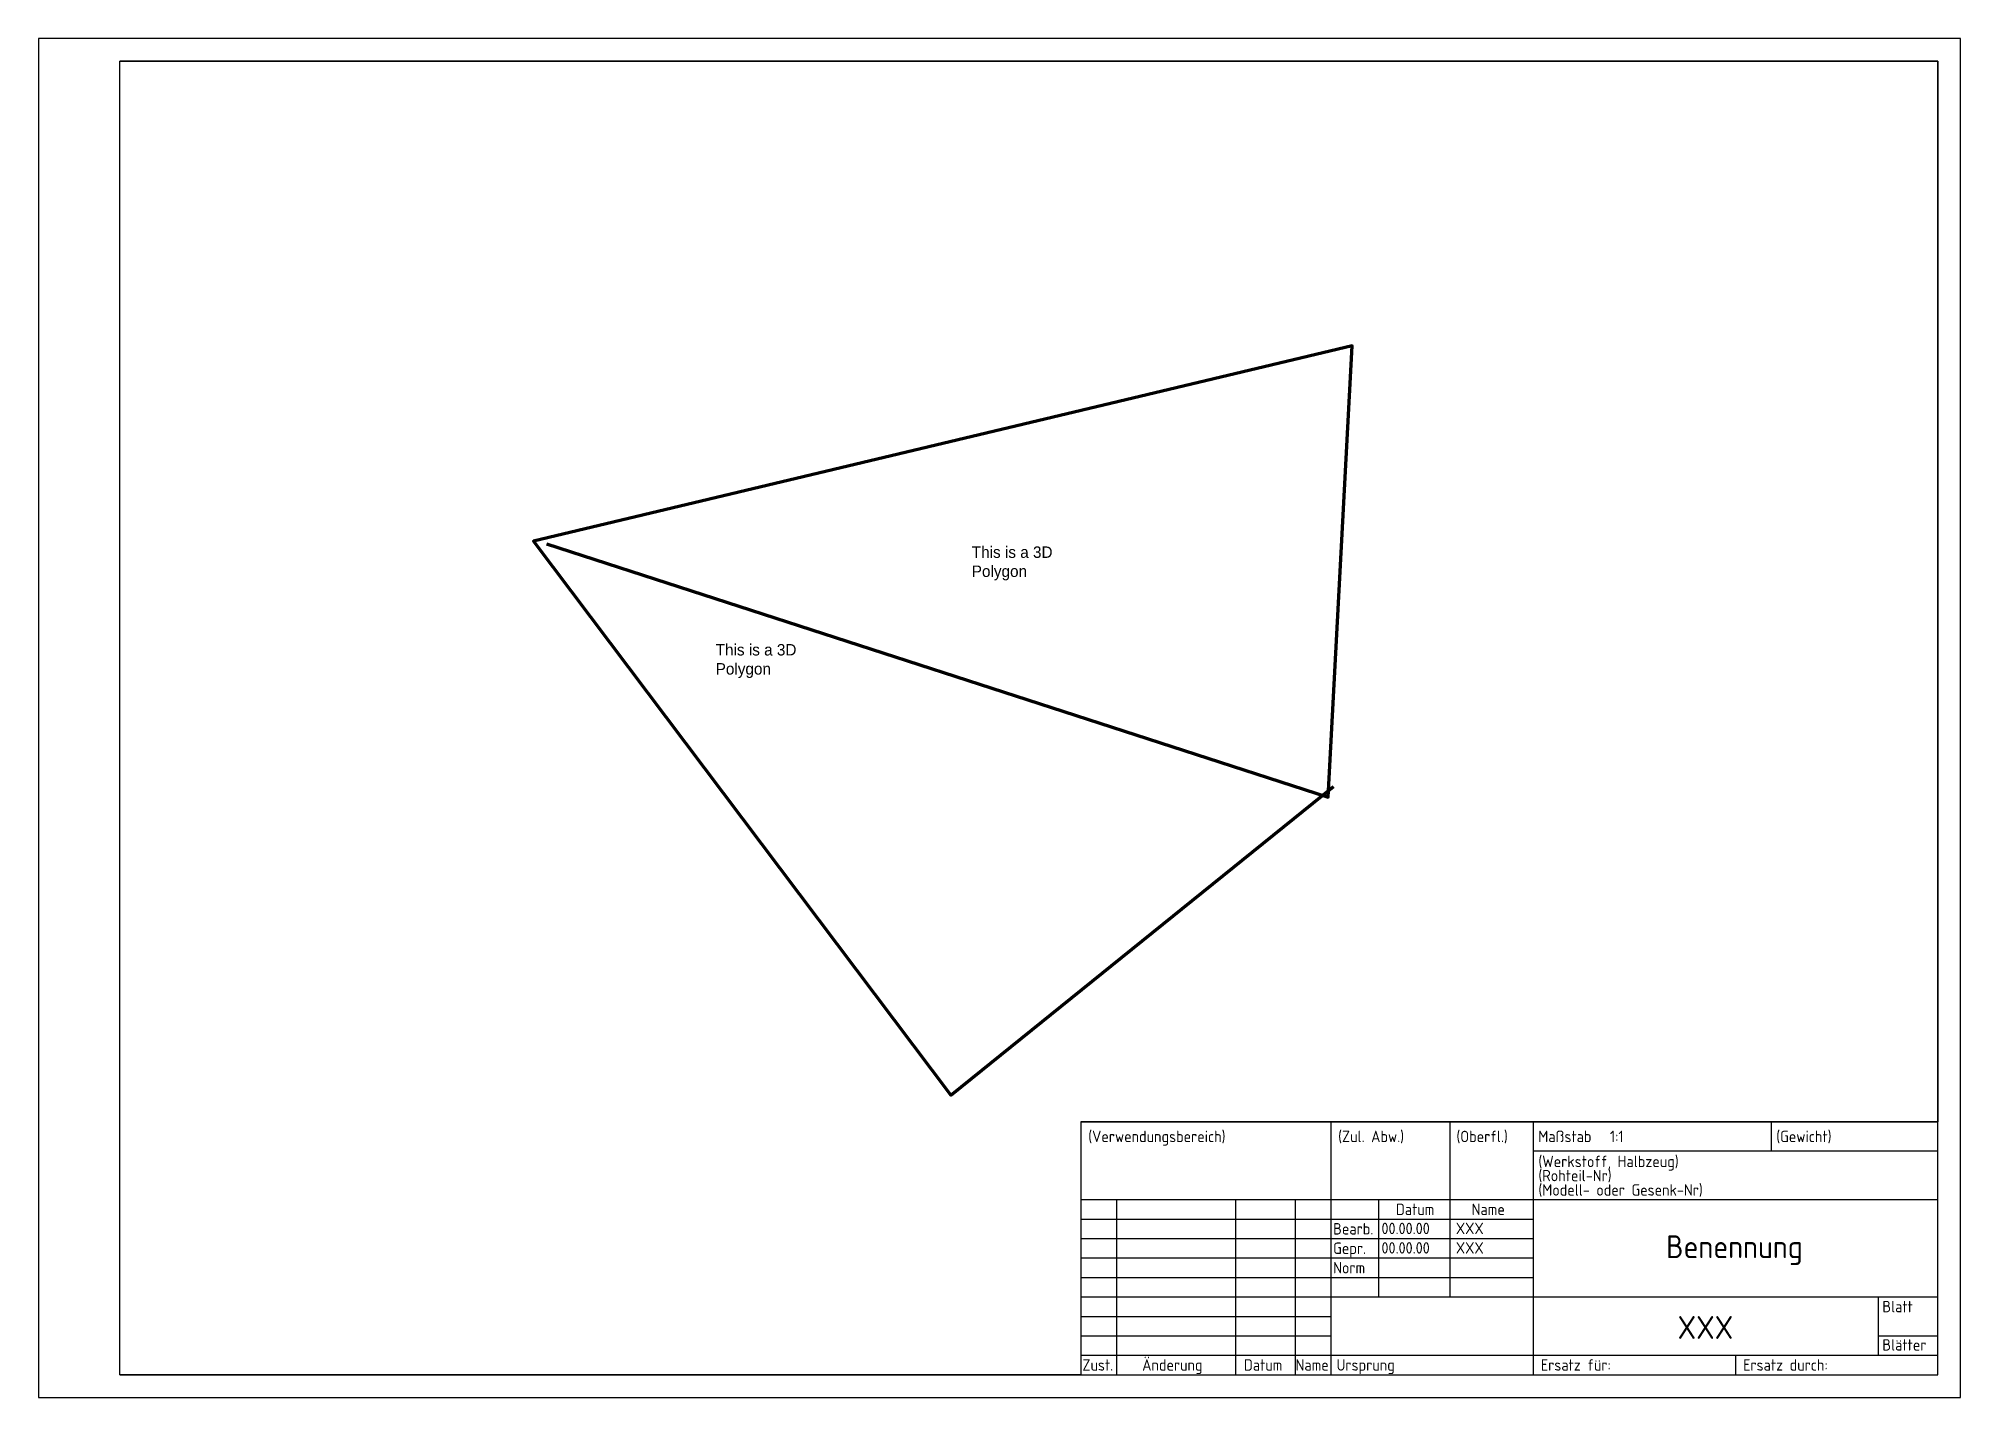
# Paper-space layout 'DIN A3 Title Block' of a CAD drawing. Header units: millimetres. Extents: x 0 to 420, y 0 to 297.
import ezdxf
from ezdxf.enums import TextEntityAlignment as Align

# ---------------------------------------------------------------- set-up
doc = ezdxf.new("R2010")
doc.units = ezdxf.units.MM
for name, color, linetype in [('RAHMEN025', 7, 'Continuous'), ('RAHMEN05', 6, 'Continuous'), ('RAHMEN07', 5, 'Continuous'), ('Title Block', 7, 'Continuous'), ('Viewport', 7, 'Continuous')]:
    doc.layers.add(name, color=color, linetype=linetype)
doc.styles.add('ISO Proportional', font='isocp.shx')

# ---------------------------------------------------------------- blocks, each defined once
blk = doc.blocks.new('DIN A3 title block')
at = {"layer": 'RAHMEN025'}
for p, q in [((420, 297), (0, 297)), ((0, 297), (0, 0)), ((420, 0), (420, 297)), ((282.4, 60.25), (282.4, 5)), ((308.4, 60.25), (308.4, 22)), ((326.6, 60.25), (326.6, 5)), ((378.6, 60.25), (378.6, 53.88)), ((326.6, 53.88), (415, 53.88)), ((235.6, 43.25), (235.6, 5)), ((261.6, 43.25), (261.6, 5)), ((274.6, 43.25), (274.6, 5)), ((292.8, 43.25), (292.8, 22)), ((227.8, 39), (326.6, 39)), ((227.8, 34.75), (326.6, 34.75)), ((227.8, 30.5), (326.6, 30.5)), ((227.8, 26.25), (326.6, 26.25)), ((402, 22), (402, 9.25)), ((227.8, 17.75), (282.4, 17.75)), ((227.8, 13.5), (282.4, 13.5)), ((402, 13.5), (415, 13.5)), ((227.8, 9.25), (415, 9.25)), ((370.8, 9.25), (370.8, 5)), ((0, 0), (420, 0)), ((0, 0), (210, 0))]:
    blk.add_line(p, q, dxfattribs=at)
at = {"layer": 'RAHMEN07'}
for p, q in [((415, 292), (17.8, 292)), ((17.8, 5), (17.8, 292)), ((415, 5), (415, 292)), ((227.8, 60.25), (415, 60.25)), ((227.8, 60.25), (227.8, 5)), ((227.8, 43.25), (415, 43.25)), ((227.8, 22), (415, 22)), ((17.8, 5), (415, 5)), ((227.8, 5), (415, 5))]:
    blk.add_line(p, q, dxfattribs=at)
at = {"layer": 'RAHMEN025', "style": 'ISO Proportional'}
for s, p in [('(Verwendungsbereich)', (229.4, 55.81)), ('(Zul. Abw.)', (284, 55.81)), ('(Oberfl.)', (309.85, 55.81)), ('Maßstab', (327.73, 55.81)), ('(Gewicht)', (379.73, 55.81)), ('(Werkstoff, Halbzeug)', (327.76, 50.35)), ('(Rohteil-Nr)', (327.76, 47.26)), ('(Modell- oder Gesenk-Nr)', (327.76, 44.12)), ('Datum', (296.63, 39.88)), ('Name', (313.17, 39.88)), ('Bearb.', (282.9, 35.63)), ('Gepr.', (282.9, 31.38)), ('Norm', (282.9, 27.13)), ('Blatt', (402.91, 18.63)), ('Blätter', (402.91, 10.26)), ('Änderung', (241.19, 5.88)), ('Zust.', (228.11, 5.88)), ('Datum', (263.41, 5.88)), ('Name', (274.68, 5.88)), ('Ursprung', (283.65, 5.88)), ('Ersatz für:', (328.28, 5.88)), ('Ersatz durch:', (372.48, 5.88))]:
    blk.add_text(s, height=2.5, dxfattribs=at).set_placement(p)
for tag, p in [('MAßSTAB', (343.39, 55.81)), ('BEARBEIT.', (293.46, 35.71)), ('NAME', (309.72, 35.71)), ('GEPRÜFT', (293.46, 31.46)), ('NAME', (309.72, 31.46))]:
    blk.add_attdef(tag, p, '', height=2.5, dxfattribs=at)
at = {"layer": 'RAHMEN05', "style": 'ISO Proportional'}
for tag, p in [('BENENNUNG', (370.59, 32.21)), ('ZEICHNUNGSNUMMER', (364.25, 15.32))]:
    blk.add_attdef(tag, text='', height=5, dxfattribs=at).set_placement(p, align=Align.MIDDLE)

psp = doc.layouts.new('DIN A3 Title Block')

# ---------------------------------------------------------------- linework, layer by layer
at = {"color": 1, "lineweight": 80}
psp.add_polyline3d([(111.05, 186.57, 0), (281.84, 131.22, 0), (287.03, 229.82, 0), (108.16, 187.15, 0), (199.33, 66.06, 0), (282.99, 133.52, 0)], dxfattribs=at)
at = {"layer": 'Viewport'}
psp.add_lwpolyline([(17.8, 292), (415, 292), (415, 60.25), (227.8, 60.25), (227.8, 5), (17.8, 5)], close=True, dxfattribs=at)

# ---------------------------------------------------------------- block references
at = {"layer": 'Title Block'}
ref = psp.add_blockref('DIN A3 title block', (0, 0), dxfattribs=at)
ref.add_attrib('ZEICHNUNGSNUMMER', 'XXX', dxfattribs={"layer": 'RAHMEN05', "height": 5, "style": 'ISO Proportional'}).set_placement((364.25, 15.32), align=Align.MIDDLE)
ref.add_attrib('GEPRÜFT', '00.00.00', (293.46, 31.46), dxfattribs={"layer": 'RAHMEN025', "height": 2.5, "style": 'ISO Proportional'})
ref.add_attrib('BEARBEIT.', '00.00.00', (293.46, 35.71), dxfattribs={"layer": 'RAHMEN025', "height": 2.5, "style": 'ISO Proportional'})
ref.add_attrib('NAME', 'XXX', (309.72, 31.46), dxfattribs={"layer": 'RAHMEN025', "height": 2.5, "style": 'ISO Proportional'})
ref.add_attrib('NAME', 'XXX', (309.72, 35.71), dxfattribs={"layer": 'RAHMEN025', "height": 2.5, "style": 'ISO Proportional'})
ref.add_attrib('BENENNUNG', 'Benennung', dxfattribs={"layer": 'RAHMEN05', "height": 5, "style": 'ISO Proportional'}).set_placement((370.59, 32.21), align=Align.MIDDLE)
ref.add_attrib('MAßSTAB', '1:1', (343.39, 55.81), dxfattribs={"layer": 'RAHMEN025', "height": 2.5, "style": 'ISO Proportional'})

# ---------------------------------------------------------------- texts
at = {"char_height": 2.5, "attachment_point": 1}
for insert, width in [((203.94, 185.99), 23.657), ((147.98, 164.66), 28.85)]:
    psp.add_mtext('This is a 3D Polygon', dxfattribs=dict(at, insert=insert, width=width))

# ---------------------------------------------------------------- viewports
at = {"layer": 'Viewport'}
vp = psp.add_viewport(center=(216.4, 148.5), size=(397.2, 287), view_center_point=(210, 148.5), view_height=306.4544, dxfattribs=at)
vp.dxf.flags = 0x10000  # cut along an outline
vp.dxf.clipping_boundary_handle = psp.add_lwpolyline([(17.8, 292), (415, 292), (415, 60.25), (227.8, 60.25), (227.8, 5), (17.8, 5)], format="xyb", close=True, dxfattribs={"invisible": 1}).dxf.handle

doc.saveas('drawing.dxf')
